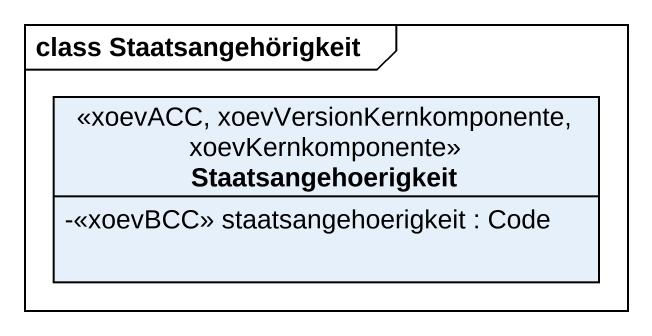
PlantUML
@startuml
mainframe class Staatsangehörigkeit
hide circle
hide empty members
skinparam classAttributeIconSize 0
class Staatsangehoerigkeit <<xoevACC, xoevVersionKernkomponente, xoevKernkomponente>> {
  -<<xoevBCC>> staatsangehoerigkeit : Code
}
@enduml
